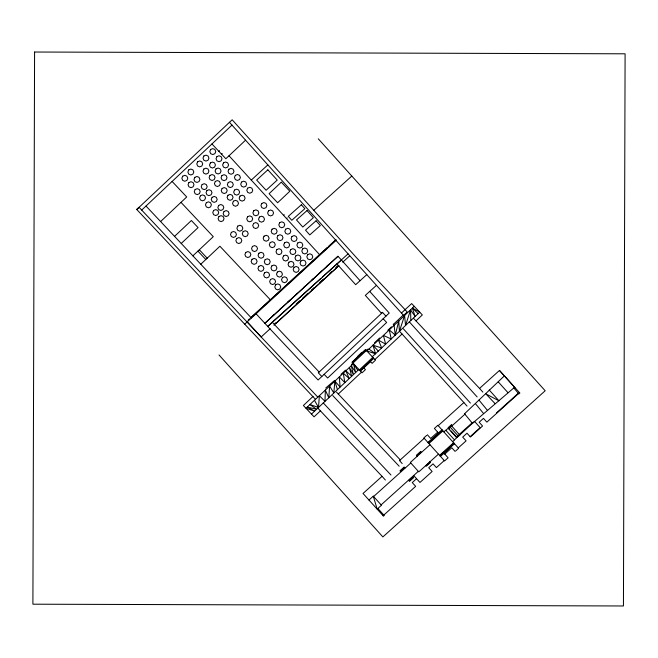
<?xml version="1.0" encoding="UTF-8"?>
<svg xmlns="http://www.w3.org/2000/svg" width="658" height="658" viewBox="0 0 658 658"><rect width="100%" height="100%" fill="white"/><g stroke="black" fill="none" stroke-linecap="round" stroke-linejoin="round"><path stroke-width="0.99" d="M353.453 363.652L355.649 372.42L351.249 365.626L353.395 374.509L349.373 367.477L351.668 376.179L345.845 370.791L349.176 378.482L343.311 373.218L344.825 382.602L339.298 376.894L340.12 387.003L334.889 381.13L333.812 392.958L329.633 386.065L328.786 397.769L325.365 390.12L324.97 401.29L319.36 395.713L309.934 404.522L316.556 409.276L307.294 407.088L314.59 411.094L306.019 408.281L309.934 404.522L318.521 407.458L319.36 395.713L353.453 363.652L357.829 370.446L311.489 414.088M372.272 356.768L395.285 335.103L398.756 321.014L414.236 306.324M410.584 309.869L405.542 325.439L399.422 331.352L395.285 335.103L389.265 329.929L366.835 350.994L375.611 353.741L372.954 345.236L381.681 347.95L378.44 340.137L385.646 344.134L383.4 335.407L391.222 339.01L389.265 329.929L394.093 325.323L398.756 321.014L399.422 331.352L404.58 315.47L405.542 325.439L419.746 312.172L412.41 308.1L415.083 316.432L410.584 309.869L410.822 320.495M413.463 318.209L479.542 388.409L499.471 370.446L504.382 375.874L464.548 413.767L464.893 414.219L451.742 426.08M357.829 370.446L358.849 369.377M229.42 122.273L403.601 315.437L407.253 311.999L357.072 258.306L232.167 119.789L136.757 209.499L315.396 399.274M141.709 210.075L232.035 125.053M218.9 151.348L219.566 150.715M221.549 154.169L222.215 153.536M245.566 140.179L225.85 158.734L211.942 143.962M160.601 221.549L186.716 196.964L172.116 181.452M174.551 236.37L191.388 220.512L198.074 227.61L181.23 243.468M192.884 255.847L213.274 236.658L180.983 202.36M200.78 264.236L219.904 246.232L270.413 299.884M244.71 324.18L336.411 240.071L335.786 239.783L328.984 246.018M369.722 291.412L389.232 313.052L318.11 380.003L267.716 326.467L272.231 322.206L319.138 372.033M267.716 326.467L341.436 259.984L337.982 256.275L264.829 323.317L337.982 256.275M385.942 316.144L382.537 312.361L318.316 372.815L321.803 376.516M313.027 396.42L303.387 405.493L314.072 416.835L320.413 410.863M357.352 356.595L361.826 352.384M352.26 362.385L365.675 349.76M352.441 362.574L365.856 349.949M325.694 388.064L334.231 380.727M393.361 324.369L403.255 315.05M340.967 374.386L345.458 370.158M351.446 364.516L367.838 349.094M374.484 342.834L379.658 337.965M387.792 330.308L391.485 326.829M359.367 369.928L372.782 357.302M367.567 363.718L360.115 370.734L373.547 358.125L369.804 361.612M360.313 370.939L373.728 358.314M363.792 367.912L370.495 361.596M338.286 394.035L361.497 372.189M374.904 359.564L402.054 334.009L400.056 331.879M415.988 320.89L422.329 314.919L411.653 303.577L401.446 313.043M402.186 463.536L399.521 460.575L400.261 459.868L336.477 392.11M456.216 436.608L457.03 437.512L474.55 421.408L480.159 427.626L470.116 436.682M251.274 180.07L267.847 164.887M283.573 215.339L284.248 214.714M286.501 218.538L287.184 217.913M248.107 320.142L249.621 318.76M251.134 317.378L327.47 247.408M251.043 317.625L335.679 240.112M272.379 316.185L273.892 314.804M279.954 309.252L281.468 307.862M287.53 302.31L289.8 300.229M295.861 294.677L297.375 293.295M303.437 287.743L305.707 285.662M311.769 280.111L313.282 278.721M319.344 273.169L321.622 271.088M326.919 266.235L329.197 264.154M274.666 323.777L275.686 322.839L276.031 323.218L331.632 272.297M296.232 304.021L299.826 300.731M302.696 298.107L307.582 293.624M311.25 290.268L314.228 287.538M323.497 279.05L319.78 282.463L320.125 282.841M330.003 273.095L331.287 271.918M335.588 267.979L338.335 265.462M270.199 328.696L261.136 337.003L247.219 321.82M273.983 325.225L338.985 265.651M342.76 262.188L349.571 255.954M136.708 209.45L139.093 207.303L317.74 397.07M313.776 210.297L351.816 176.04M272.173 322.297L320.931 278.334M322.453 276.96L348.074 253.856M366.81 274.633L355.665 284.684L336.929 263.907M376.458 285.333L365.313 295.384L381.476 313.307L382.537 312.361M426.655 435.407L423.851 437.932L444.594 460.945L448.106 457.787L444.43 453.716M385.382 480.036L382.043 476.334L363.035 493.467L383.474 516.127L384.198 515.477L377.881 508.47M399.521 460.575L424.196 438.318M438.22 425.668L463.865 402.548M437.693 432.133L430.677 438.458L427.355 434.774M428.029 442.579L442.061 429.929M428.119 442.67L442.143 430.019M428.448 443.04L442.472 430.39M428.884 443.517L442.908 430.867M416.818 455.747L421.013 451.964M404.571 467.46L400.368 471.243L399.965 470.799L404.168 467.015L404.991 467.92M443.862 431.928L445.762 430.217L454.53 439.939L452.63 441.65M445.853 430.316L448.139 428.259L456.726 437.784L454.439 439.84M448.435 427.98L451.849 424.904L451.569 424.599L448.156 427.675L449.801 429.501M429.987 444.742L410.337 462.467L418.801 471.86L438.458 454.135M448.468 428.621L450.146 427.108L458.083 435.9L456.397 437.422M450.269 427.239L451.659 425.989L459.342 434.519L457.96 435.769M373.604 496.543L410.806 462.993M381.122 504.883L418.332 471.334M459.259 434.42L472.041 422.897L472.428 423.324L514.622 387.249L504.382 375.874M408.676 480.463L411.48 477.938M456.767 437.216L460.444 434.436M430.069 461.998L425.874 465.782L426.277 466.234L430.472 462.451L429.658 461.546M377.536 509.547L378.26 508.889M439.56 455.361L453.592 442.711M440.013 455.862L454.045 443.212M440.325 456.208L454.349 443.558M440.432 456.323L454.456 443.673M416.563 478.703L412.262 482.577L415.659 486.344L383.096 515.707M444.775 454.094L451.791 447.769L455.114 451.462M496.519 412.87L518.282 393.245M444.249 460.559L436.435 467.608L433.038 463.849L428.736 467.723L432.133 471.49L419.96 482.462L413.693 475.512M458.281 447.909L466.094 440.86L462.697 437.101L466.999 433.219L470.396 436.986L482.569 426.006L479.172 422.239L483.474 418.365L486.871 422.132L519.524 392.686M455.821 450.829L458.626 448.295L437.874 425.29L434.37 428.448L438.039 432.52M368.965 500.039L373.275 496.173L381.451 505.245L377.157 509.119L373.275 496.173M515 387.669L514.169 388.36L513.791 387.932L518.932 393.986M341.436 259.984L360.074 280.711M368.916 349.102L375.611 353.741M412.41 308.1L418.151 313.611M495.055 403.609L485.859 393.862L498.986 400.829L489.256 390.029M409.301 321.836L477.14 396.947M403.338 328.786L470.396 403.058M383.162 318.76L386.649 322.469L327.635 378.029L324.139 374.32M370.215 361.3L372.124 363.331L375.479 360.173L365.47 349.538L352.055 362.163L362.065 372.798L365.42 369.64L363.512 367.616M199.325 249.785L207.212 258.175M197.918 251.109L205.806 259.499M332.759 395.565L399.176 466.251M146.002 206.036L251.348 317.954M323.218 402.893L390.959 475.01M317.913 408.215L382.043 476.334M337.044 266.646L337.398 267.025L332.274 271.713L331.928 271.326M229.009 155.765L319.681 254.761M256.044 313.726L267.822 326.516M372.954 345.236L378.292 351.101M499.471 370.446L519.902 393.106M479.542 388.409L482.882 392.119M393.213 324.197L393.706 324.739M402.054 334.009L467.048 406.085M451.166 431.015L455.953 436.32M421.433 452.424L420.585 451.487L416.391 455.262L417.238 456.208M318.275 138.805L545.178 390.762L382.874 536.92L218.991 354.95M498.27 381.895L508.001 392.703M478.975 400.064L487.496 410.419M475.57 403.823L483.449 413.38M464.548 413.767L472.428 423.324M314.499 400.327L318.521 407.458M334.889 381.13L337.406 389.602M394.093 325.323L395.285 335.103M34.578 52.023L32.9 604.192L623.439 605.977L625.1 53.808L34.578 52.023M182.71 176.179L181.838 178.285L182.71 180.382L184.816 181.254L186.913 180.382L187.785 178.285L186.913 176.179L184.816 175.308L182.71 176.179M188.739 169.912L187.867 172.018L188.739 174.115L190.845 174.987L192.942 174.115L193.814 172.018L192.942 169.912L190.845 169.04L188.739 169.912M188.92 182.587L188.048 184.692L188.92 186.798L191.026 187.662L193.123 186.798L193.995 184.692L193.123 182.587L191.026 181.715L188.92 182.587M197.639 161.81L196.767 163.908L197.639 166.013L199.736 166.885L201.841 166.013L202.713 163.908L201.841 161.81L199.736 160.939L197.639 161.81M194.842 177.356L193.97 179.461L194.842 181.567L196.939 182.439L199.045 181.567L199.917 179.461L199.045 177.356L196.939 176.484L194.842 177.356M203.857 155.995L202.993 158.101L203.857 160.207L205.962 161.078L208.068 160.207L208.94 158.101L208.068 155.995L205.962 155.132L203.857 155.995M210.675 149.473L209.803 151.579L210.675 153.676L212.781 154.548L214.886 153.676L215.758 151.579L214.886 149.473L212.781 148.601L210.675 149.473M195.122 189.529L194.25 191.634L195.122 193.732L197.219 194.603L199.325 193.732L200.197 191.634L199.325 189.529L197.219 188.657L195.122 189.529M203.848 169.032L202.977 171.138L203.848 173.243L205.954 174.115L208.051 173.243L208.923 171.138L208.051 169.032L205.954 168.16L203.848 169.032M210.371 162.954L209.499 165.059L210.371 167.165L212.476 168.037L214.574 167.165L215.446 165.059L214.574 162.954L212.476 162.09L210.371 162.954M202.113 184.561L201.241 186.658L202.113 188.764L204.219 189.636L206.316 188.764L207.188 186.658L206.316 184.561L204.219 183.689L202.113 184.561M200.451 195.747L199.58 197.844L200.451 199.95L202.557 200.822L204.654 199.95L205.526 197.844L204.654 195.747L202.557 194.875L200.451 195.747M216.918 156.629L216.046 158.734L216.918 160.84L219.024 161.712L221.129 160.84L221.993 158.734L221.129 156.629L219.024 155.757L216.918 156.629M209.992 175.415L209.121 177.52L209.992 179.618L212.098 180.489L214.195 179.618L215.067 177.52L214.195 175.415L212.098 174.543L209.992 175.415M206.925 190.581L206.053 192.687L206.925 194.784L209.022 195.656L211.128 194.784L211.999 192.687L211.128 190.581L209.022 189.71L206.925 190.581M215.98 168.909L215.108 171.014L215.98 173.112L218.078 173.983L220.183 173.112L221.055 171.014L220.183 168.909L218.078 168.037L215.98 168.909M206.324 202.705L205.452 204.803L206.324 206.908L208.43 207.78L210.527 206.908L211.399 204.803L210.527 202.705L208.43 201.833L206.324 202.705M215.298 181.427L214.426 183.533L215.298 185.63L217.395 186.502L219.501 185.63L220.372 183.533L219.501 181.427L217.395 180.555L215.298 181.427M223.481 162.863L222.61 164.969L223.481 167.074L225.587 167.946L227.693 167.074L228.565 164.969L227.693 162.863L225.587 162L223.481 162.863M212.115 197.31L211.243 199.415L212.115 201.521L214.212 202.384L216.317 201.521L217.189 199.415L216.317 197.31L214.212 196.438L212.115 197.31M221.943 175.554L221.072 177.66L221.943 179.766L224.049 180.629L226.146 179.766L227.018 177.66L226.146 175.554L224.049 174.683L221.943 175.554M228.918 169.196L228.046 171.294L228.918 173.399L231.016 174.271L233.121 173.399L233.993 171.294L233.121 169.196L231.016 168.325L228.918 169.196M222.108 188.451L221.244 190.549L222.108 192.654L224.214 193.526L226.319 192.654L227.191 190.549L226.319 188.451L224.214 187.579L222.108 188.451M213.628 210.461L212.756 212.567L213.628 214.673L215.734 215.544L217.839 214.673L218.711 212.567L217.839 210.461L215.734 209.589L213.628 210.461M218.711 205.386L217.839 207.492L218.711 209.589L220.808 210.461L222.914 209.589L223.786 207.492L222.914 205.386L220.808 204.515L218.711 205.386M228.227 182.48L227.364 184.585L228.227 186.691L230.333 187.555L232.439 186.691L233.31 184.585L232.439 182.48L230.333 181.608L228.227 182.48M235.325 175.365L234.462 177.471L235.325 179.568L237.431 180.44L239.537 179.568L240.409 177.471L239.537 175.365L237.431 174.493L235.325 175.365M218.966 216.523L218.094 218.629L218.966 220.734L221.063 221.598L223.169 220.734L224.041 218.629L223.169 216.523L221.063 215.651L218.966 216.523M227.981 195.245L227.109 197.351L227.981 199.456L230.086 200.328L232.184 199.456L233.055 197.351L232.184 195.245L230.086 194.381L227.981 195.245M224.041 211.448L223.169 213.554L224.041 215.651L226.138 216.523L228.244 215.651L229.116 213.554L228.244 211.448L226.138 210.576L224.041 211.448M234.544 190.039L233.672 192.144L234.544 194.242L236.65 195.113L238.747 194.242L239.619 192.144L238.747 190.039L236.65 189.167L234.544 190.039M233.417 201.2L232.545 203.297L233.417 205.403L235.515 206.275L237.62 205.403L238.492 203.297L237.62 201.2L235.515 200.328L233.417 201.2M241.585 182.052L240.713 184.158L241.585 186.255L243.682 187.127L245.788 186.255L246.66 184.158L245.788 182.052L243.682 181.18L241.585 182.052M240.03 196.043L239.158 198.148L240.03 200.254L242.136 201.126L244.233 200.254L245.105 198.148L244.233 196.043L242.136 195.179L240.03 196.043M247.663 188.155L246.791 190.261L247.663 192.366L249.76 193.238L251.866 192.366L252.738 190.261L251.866 188.155L249.76 187.283L247.663 188.155M231.377 232.356L230.506 234.462L231.377 236.567L233.475 237.439L235.58 236.567L236.452 234.462L235.58 232.356L233.475 231.493L231.377 232.356M237.752 226.122L236.88 228.227L237.752 230.333L239.849 231.205L241.955 230.333L242.827 228.227L241.955 226.122L239.849 225.258L237.752 226.122M236.732 238.451L235.86 240.557L236.732 242.654L238.838 243.526L240.935 242.654L241.807 240.557L240.935 238.451L238.838 237.579L236.732 238.451M247.605 216.737L246.734 218.843L247.605 220.948L249.711 221.82L251.808 220.948L252.68 218.843L251.808 216.737L249.711 215.865L247.605 216.737M243.147 231.6L242.276 233.705L243.147 235.811L245.245 236.674L247.35 235.811L248.222 233.705L247.35 231.6L245.245 230.728L243.147 231.6M253.774 210.725L252.902 212.822L253.774 214.927L255.88 215.799L257.977 214.927L258.849 212.822L257.977 210.725L255.88 209.853L253.774 210.725M253.601 223.44L252.73 225.546L253.601 227.643L255.699 228.515L257.804 227.643L258.676 225.546L257.804 223.44L255.699 222.569L253.601 223.44M261.81 203.429L260.938 205.535L261.81 207.632L263.916 208.504L266.021 207.632L266.885 205.535L266.021 203.429L263.916 202.557L261.81 203.429M259.416 217.082L258.545 219.188L259.416 221.294L261.514 222.165L263.619 221.294L264.491 219.188L263.619 217.082L261.514 216.219L259.416 217.082M245.771 252.442L244.899 254.547L245.771 256.645L247.869 257.517L249.974 256.645L250.846 254.547L249.974 252.442L247.869 251.57L245.771 252.442M252.425 246.47L251.562 248.568L252.425 250.673L254.531 251.545L256.636 250.673L257.508 248.568L256.636 246.47L254.531 245.599L252.425 246.47M268.489 210.848L267.617 212.953L268.489 215.059L270.594 215.931L272.692 215.059L273.564 212.953L272.692 210.848L270.594 209.984L268.489 210.848M252.022 259.285L251.15 261.391L252.022 263.488L254.12 264.36L256.225 263.488L257.097 261.391L256.225 259.285L254.12 258.413L252.022 259.285M264.039 236.164L263.167 238.262L264.039 240.367L266.145 241.239L268.242 240.367L269.114 238.262L268.242 236.164L266.145 235.293L264.039 236.164M258.956 253.174L258.084 255.279L258.956 257.385L261.061 258.249L263.167 257.385L264.031 255.279L263.167 253.174L261.061 252.302L258.956 253.174M272.058 229.181L271.186 231.279L272.058 233.384L274.156 234.256L276.261 233.384L277.133 231.279L276.261 229.181L274.156 228.31L272.058 229.181M258.833 266.326L257.961 268.431L258.833 270.528L260.938 271.4L263.036 270.528L263.907 268.431L263.036 266.326L260.938 265.454L258.833 266.326M270.191 242.572L269.319 244.677L270.191 246.783L272.297 247.655L274.394 246.783L275.266 244.677L274.394 242.572L272.297 241.7L270.191 242.572M279.666 222.684L278.795 224.781L279.666 226.887L281.764 227.758L283.869 226.887L284.741 224.781L283.869 222.684L281.764 221.812L279.666 222.684M265.149 259.663L264.277 261.761L265.149 263.866L267.255 264.738L269.352 263.866L270.224 261.761L269.352 259.663L267.255 258.791L265.149 259.663M277.906 235.589L277.034 237.686L277.906 239.792L280.004 240.664L282.109 239.792L282.981 237.686L282.109 235.589L280.004 234.717L277.906 235.589M264.516 272.873L263.644 274.97L264.516 277.076L266.622 277.947L268.727 277.076L269.599 274.97L268.727 272.873L266.622 272.001L264.516 272.873M276.886 249.579L276.015 251.685L276.886 253.791L278.984 254.662L281.089 253.791L281.961 251.685L281.089 249.579L278.984 248.708L276.886 249.579M285.704 229.157L284.832 231.254L285.704 233.36L287.801 234.232L289.907 233.36L290.778 231.254L289.907 229.157L287.801 228.285L285.704 229.157M271.853 265.881L270.981 267.987L271.853 270.084L273.95 270.956L276.056 270.084L276.928 267.987L276.056 265.881L273.95 265.01L271.853 265.881M284.552 242.86L283.68 244.965L284.552 247.071L286.649 247.943L288.755 247.071L289.627 244.965L288.755 242.86L286.649 241.988L284.552 242.86M270.512 279.461L269.64 281.566L270.512 283.672L272.618 284.544L274.715 283.672L275.587 281.566L274.715 279.461L272.618 278.589L270.512 279.461M283.508 255.962L282.636 258.068L283.508 260.165L285.613 261.037L287.711 260.165L288.582 258.068L287.711 255.962L285.613 255.09L283.508 255.962M291.979 236.452L291.107 238.55L291.979 240.655L294.085 241.527L296.182 240.655L297.054 238.55L296.182 236.452L294.085 235.58L291.979 236.452M277.363 272.042L276.492 274.147L277.363 276.245L279.469 277.117L281.566 276.245L282.438 274.147L281.566 272.042L279.469 271.17L277.363 272.042M275.661 284.791L274.789 286.896L275.661 288.994L277.758 289.865L279.864 288.994L280.736 286.896L279.864 284.791L277.758 283.919L275.661 284.791M290.778 249.53L289.907 251.636L290.778 253.741L292.884 254.613L294.99 253.741L295.853 251.636L294.99 249.53L292.884 248.666L290.778 249.53M282.389 277.635L281.517 279.74L282.389 281.838L284.486 282.71L286.592 281.838L287.464 279.74L286.592 277.635L284.486 276.763L282.389 277.635M288.928 262.197L288.064 264.302L288.928 266.4L291.033 267.271L293.139 266.4L294.011 264.302L293.139 262.197L291.033 261.325L288.928 262.197M297.753 242.991L296.881 245.089L297.753 247.194L299.859 248.066L301.956 247.194L302.828 245.089L301.956 242.991L299.859 242.119L297.753 242.991M295.853 255.83L294.981 257.936L295.853 260.033L297.959 260.905L300.064 260.033L300.928 257.936L300.064 255.83L297.959 254.959L295.853 255.83M294.044 267.337L293.172 269.443L294.044 271.548L296.141 272.42L298.247 271.548L299.119 269.443L298.247 267.337L296.141 266.474L294.044 267.337M302.664 248.889L301.792 250.994L302.664 253.091L304.769 253.963L306.867 253.091L307.738 250.994L306.867 248.889L304.769 248.017L302.664 248.889M300.928 260.963L300.064 263.06L300.928 265.166L303.034 266.038L305.139 265.166L306.011 263.06L305.139 260.963L303.034 260.091L300.928 260.963M307.697 254.671L306.825 256.768L307.697 258.874L309.803 259.745L311.908 258.874L312.78 256.768L311.908 254.671L309.803 253.799L307.697 254.671M281.295 182.176L269.089 193.699L277.635 202.746L289.841 191.223L281.295 182.176M267.847 169.83L256.669 180.07L266.112 190.252L277.224 180.07L267.847 169.83M413.29 477.124L409.087 480.916L409.498 481.368L413.693 477.576L413.29 477.124M301.356 204.761L288.303 216.375L291.782 220.29L304.835 208.676L301.356 204.761M307.047 210.568L296.487 219.92L302.795 227.043L313.356 217.691L307.047 210.568M316.087 220.775L305.526 230.127L309.762 234.914L320.323 225.562L316.087 220.775"/></g></svg>
